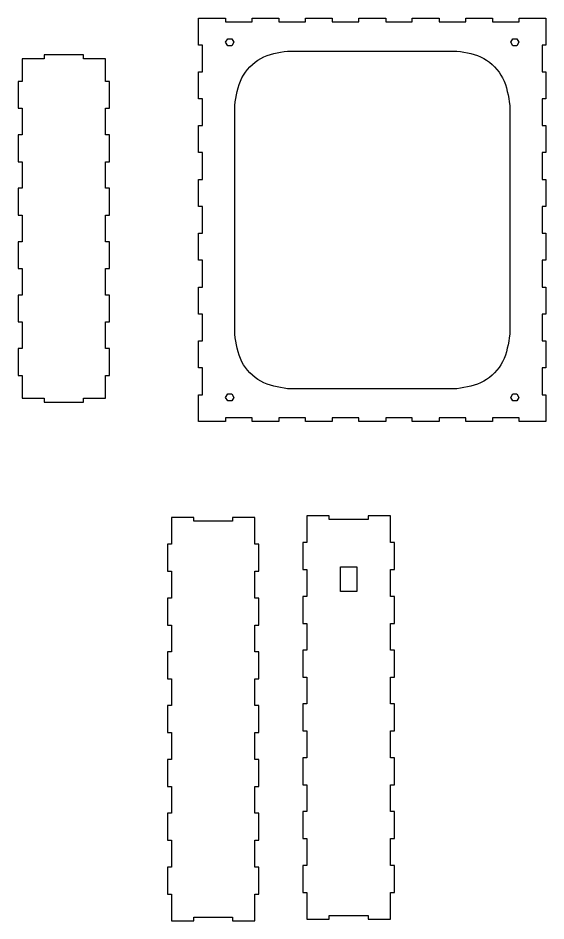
# Model space of a CAD drawing. Extents: x -980 to 281, y -16 to 694.
# Drawn here: x -980 to -577, y 5 to 694 of the extents above; entities that cross this region are included whole.
import ezdxf

# ---------------------------------------------------------------- set-up
doc = ezdxf.new("R2010")
doc.units = 0
doc.layers.add('newlayer', color=7, linetype='CONTINUOUS')

msp = doc.modelspace()

# ---------------------------------------------------------------- linework, layer by layer
at = {"layer": 'newlayer', "color": 7}
for points in [[(-576.947586, 694.051045), (-576.947586, 673.472712), (-579.947586, 673.472712), (-579.947586, 653.029379), (-576.947586, 653.029379), (-576.947586, 632.406046), (-579.947586, 632.406046), (-579.947586, 611.962712), (-576.947586, 611.962712), (-576.947586, 591.33938), (-579.947586, 591.33938), (-579.947586, 570.896046), (-576.947586, 570.896046), (-576.947586, 550.272713), (-579.947586, 550.272713), (-579.947586, 529.829379), (-576.947586, 529.829379), (-576.947586, 509.206047), (-579.947586, 509.206047), (-579.947586, 488.762713), (-576.947586, 488.762713), (-576.947586, 468.139381), (-579.947586, 468.139381), (-579.947586, 447.696049), (-576.947586, 447.696049), (-576.947586, 427.072717), (-579.947586, 427.072717), (-579.947586, 406.629386), (-576.947586, 406.629386), (-576.947586, 386.05104), (-597.377201, 386.05104), (-597.377201, 389.051034), (-617.671815, 389.051034), (-617.671815, 386.05104), (-638.146431, 386.05104), (-638.146431, 389.051034), (-658.441048, 389.051034), (-658.441048, 386.05104), (-678.915663, 386.05104), (-678.915663, 389.051034), (-699.210277, 389.051034), (-699.210277, 386.05104), (-719.684893, 386.05104), (-719.684893, 389.051034), (-739.979507, 389.051034), (-739.979507, 386.05104), (-760.454122, 386.05104), (-760.454122, 389.051034), (-780.748739, 389.051034), (-780.748739, 386.05104), (-801.223355, 386.05104), (-801.223355, 389.051034), (-821.517969, 389.051034), (-821.517969, 386.05104), (-841.947584, 386.05104), (-841.947584, 406.629386), (-838.947584, 406.629386), (-838.947584, 427.072717), (-841.947584, 427.072717), (-841.947584, 447.696049), (-838.947584, 447.696049), (-838.947584, 468.139381), (-841.947584, 468.139381), (-841.947584, 488.762713), (-838.947584, 488.762713), (-838.947584, 509.206047), (-841.947584, 509.206047), (-841.947584, 529.829379), (-838.947584, 529.829379), (-838.947584, 550.272713), (-841.947584, 550.272713), (-841.947584, 570.896046), (-838.947584, 570.896046), (-838.947584, 591.33938), (-841.947584, 591.33938), (-841.947584, 611.962712), (-838.947584, 611.962712), (-838.947584, 632.406046), (-841.947584, 632.406046), (-841.947584, 653.029379), (-838.947584, 653.029379), (-838.947584, 673.472712), (-841.947584, 673.472712), (-841.947584, 694.051045), (-821.517969, 694.051045), (-821.517969, 691.051045), (-801.223355, 691.051045), (-801.223355, 694.051045), (-780.748739, 694.051045), (-780.748739, 691.051045), (-760.454122, 691.051045), (-760.454122, 694.051045), (-739.979507, 694.051045), (-739.979507, 691.051045), (-719.684893, 691.051045), (-719.684893, 694.051045), (-699.210277, 694.051045), (-699.210277, 691.051045), (-678.915663, 691.051045), (-678.915663, 694.051045), (-658.441048, 694.051045), (-658.441048, 691.051045), (-638.146431, 691.051045), (-638.146431, 694.051045), (-617.671815, 694.051045), (-617.671815, 691.051045), (-597.377201, 691.051045), (-597.377201, 694.051045), (-576.947583, 694.051045)], [(-816.699018, 672.892094), (-819.794127, 672.892094), (-821.341681, 675.567094), (-819.794127, 678.242094), (-816.699018, 678.242093), (-815.151463, 675.567093), (-816.699018, 672.892094)], [(-599.101028, 672.892094), (-602.196137, 672.892094), (-603.743691, 675.567094), (-602.196137, 678.242094), (-599.101028, 678.242093), (-597.553473, 675.567093), (-599.101028, 672.892094)], [(-774.058114, 668.901607), (-644.837025, 668.901607)], [(-774.058114, 668.901607), (-774.058114, 668.901607)], [(-959.779386, 666.004314), (-959.779386, 663.005703), (-976.730358, 663.005703), (-976.730358, 645.666675), (-979.737803, 645.666675), (-979.737803, 625.187925), (-976.730358, 625.187925), (-976.730358, 604.894369), (-979.737803, 604.894369), (-979.737803, 584.415619), (-976.730358, 584.415619), (-976.730358, 564.122086), (-979.737803, 564.122086), (-979.737803, 543.652155), (-976.730358, 543.652155), (-976.730358, 523.358614), (-979.737803, 523.358614), (-979.737803, 502.879864), (-976.730358, 502.879864), (-976.730358, 482.586322), (-979.737803, 482.586322), (-979.737803, 462.116391), (-976.730358, 462.116391), (-976.730358, 441.81403), (-979.737803, 441.81403), (-979.737803, 421.344094), (-976.730358, 421.344094), (-976.730358, 404.005064), (-959.779386, 404.005064), (-959.779386, 401.006452), (-949.78697, 401.006452), (-939.882719, 401.006452), (-929.890303, 401.006452), (-929.890303, 404.005064), (-912.939302, 404.005064), (-912.939302, 421.344094), (-909.931886, 421.344094), (-909.931886, 441.81403), (-912.939302, 441.81403), (-912.939302, 462.116391), (-909.931886, 462.116391), (-909.931886, 482.586322), (-912.939302, 482.586322), (-912.939302, 502.879864), (-909.931886, 502.879864), (-909.931886, 523.358614), (-912.939302, 523.358614), (-912.939302, 543.652155), (-909.931886, 543.652155), (-909.931886, 564.122086), (-912.939302, 564.122086), (-912.939302, 584.415619), (-909.931886, 584.415619), (-909.931886, 604.894369), (-912.939302, 604.894369), (-912.939302, 625.187925), (-909.931886, 625.187925), (-909.931886, 645.666675), (-912.939302, 645.666675), (-912.939302, 663.005703), (-929.890303, 663.005703), (-929.890303, 666.004314), (-939.882719, 666.004314), (-949.78697, 666.004314), (-959.779386, 666.004314), (-959.779386, 666.004314)], [(-814.397547, 452.833919), (-814.397547, 627.268128)], [(-604.497563, 627.268128), (-604.497563, 452.833919)], [(-816.699018, 401.859997), (-819.794127, 401.859997), (-821.341681, 404.534997), (-819.794127, 407.209997), (-816.699018, 407.209996), (-815.151463, 404.534996), (-816.699018, 401.859997)], [(-644.837025, 411.200455), (-774.058114, 411.200455)], [(-599.101028, 401.859997), (-602.196137, 401.859997), (-603.743691, 404.534997), (-602.196137, 407.209997), (-599.101028, 407.209996), (-597.553473, 404.534996), (-599.101028, 401.859997)], [(-862.740746, 313.017115), (-862.740746, 292.529559), (-865.748163, 292.529559), (-865.748163, 271.900865), (-862.740746, 271.900865), (-862.740746, 251.457405), (-865.748163, 251.457405), (-865.748163, 230.837544), (-862.740746, 230.837544), (-862.740746, 210.394072), (-865.748163, 210.394072), (-865.748163, 189.765391), (-862.740746, 189.765391), (-862.740746, 169.321919), (-865.748163, 169.321919), (-865.748163, 148.702058), (-862.740746, 148.702058), (-862.740746, 128.258585), (-865.748163, 128.258585), (-865.748163, 107.638724), (-862.740746, 107.638724), (-862.740746, 87.195252), (-865.748163, 87.195252), (-865.748163, 66.566572), (-862.740746, 66.566572), (-862.740746, 46.123099), (-865.748163, 46.123099), (-865.748163, 25.503238), (-862.740746, 25.503238), (-862.740746, 5.015655), (-845.70158, 5.015655), (-845.70158, 8.014266), (-836.793941, 8.014266), (-835.797329, 8.014266), (-824.896496, 8.014266), (-815.988885, 8.014266), (-815.988885, 5.015655), (-798.949719, 5.015655), (-798.949719, 25.503238), (-795.942274, 25.503238), (-795.942274, 46.123099), (-798.949719, 46.123099), (-798.949719, 66.566572), (-795.942274, 66.566572), (-795.942274, 87.195252), (-798.949719, 87.195252), (-798.949719, 107.638724), (-795.942274, 107.638724), (-795.942274, 128.258585), (-798.949719, 128.258585), (-798.949719, 148.702058), (-795.942274, 148.702058), (-795.942274, 169.321919), (-798.949719, 169.321919), (-798.949719, 189.765391), (-795.942274, 189.765391), (-795.942274, 210.394072), (-798.949719, 210.394072), (-798.949719, 230.837544), (-795.942274, 230.837544), (-795.942274, 251.457405), (-798.949719, 251.457405), (-798.949719, 271.900865), (-795.942274, 271.900865), (-795.942274, 292.529559), (-798.949719, 292.529559), (-798.949719, 313.017115), (-815.988885, 313.017115), (-815.988885, 310.018504), (-824.896496, 310.018504), (-835.797329, 310.018504), (-836.793941, 310.018504), (-845.70158, 310.018504), (-845.70158, 313.017115), (-862.740746, 313.017115), (-862.740746, 313.017115)], [(-759.377224, 314.293317), (-759.377224, 293.805761), (-762.384641, 293.805761), (-762.384641, 273.177067), (-759.377224, 273.177067), (-759.377224, 252.733605), (-762.384641, 252.733605), (-762.384641, 232.113744), (-759.377224, 232.113744), (-759.377224, 211.670272), (-762.384641, 211.670272), (-762.384641, 191.041591), (-759.377224, 191.041591), (-759.377224, 170.598119), (-762.384641, 170.598119), (-762.384641, 149.978258), (-759.377224, 149.978258), (-759.377224, 129.534786), (-762.384641, 129.534786), (-762.384641, 108.914925), (-759.377224, 108.914925), (-759.377224, 88.471453), (-762.384641, 88.471453), (-762.384641, 67.842772), (-759.377224, 67.842772), (-759.377224, 47.399311), (-762.384641, 47.399311), (-762.384641, 26.779422), (-759.377224, 26.779422), (-759.377224, 6.291835), (-742.338058, 6.291835), (-742.338058, 9.290446), (-733.430419, 9.290446), (-732.433807, 9.290446), (-721.532974, 9.290446), (-712.625363, 9.290446), (-712.625363, 6.291835), (-695.586197, 6.291835), (-695.586197, 26.779422), (-692.578752, 26.779422), (-692.578752, 47.399311), (-695.586197, 47.399311), (-695.586197, 67.842772), (-692.578752, 67.842772), (-692.578752, 88.471453), (-695.586197, 88.471453), (-695.586197, 108.914925), (-692.578752, 108.914925), (-692.578752, 129.534786), (-695.586197, 129.534786), (-695.586197, 149.978258), (-692.578752, 149.978258), (-692.578752, 170.598119), (-695.586197, 170.598119), (-695.586197, 191.041591), (-692.578752, 191.041591), (-692.578752, 211.670272), (-695.586197, 211.670272), (-695.586197, 232.113744), (-692.578752, 232.113744), (-692.578752, 252.733605), (-695.586197, 252.733605), (-695.586197, 273.177067), (-692.578752, 273.177067), (-692.578752, 293.805761), (-695.586197, 293.805761), (-695.586197, 314.293317), (-712.625363, 314.293317), (-712.625363, 311.294705), (-721.532974, 311.294705), (-732.433807, 311.294705), (-733.430419, 311.294705), (-742.338058, 311.294705), (-742.338058, 314.293317), (-759.377224, 314.293317), (-759.377224, 314.293317)], [(-733.781701, 275.368131), (-721.181701, 275.368131), (-721.181701, 256.468131), (-733.781701, 256.468131), (-733.781701, 275.368131)]]:
    msp.add_lwpolyline(points, dxfattribs=at)
for points, knots in [([(-814.397547, 627.268128), (-813.310936, 634.555188), (-811.186413, 648.802719), (-795.224009, 665.467949), (-781.156905, 667.749999), (-774.058114, 668.901607)], [0, 0, 0, 0, 21.749797, 42.524822, 63.688851, 63.688851, 63.688851, 63.688851]), ([(-644.837025, 668.901607), (-637.738232, 667.749998), (-623.671123, 665.467948), (-607.708705, 648.802724), (-605.584177, 634.555189), (-604.497563, 627.268128)], [0, 0, 0, 0, 21.164036, 41.93907, 63.688869, 63.688869, 63.688869, 63.688869]), ([(-774.058114, 411.200455), (-781.156905, 412.352063), (-795.224008, 414.634111), (-811.186411, 431.299335), (-813.310936, 445.546862), (-814.397547, 452.833919)], [0, 0, 0, 0, 21.164029, 41.93905, 63.688839, 63.688839, 63.688839, 63.688839]), ([(-604.497563, 452.833919), (-605.584177, 445.546862), (-607.708706, 431.299331), (-623.671125, 414.634113), (-637.738232, 412.352063), (-644.837025, 411.200455)], [0, 0, 0, 0, 21.74979, 42.524821, 63.688857, 63.688857, 63.688857, 63.688857])]:
    msp.add_open_spline(points, degree=3, knots=knots, dxfattribs=at)

doc.saveas('drawing.dxf')
